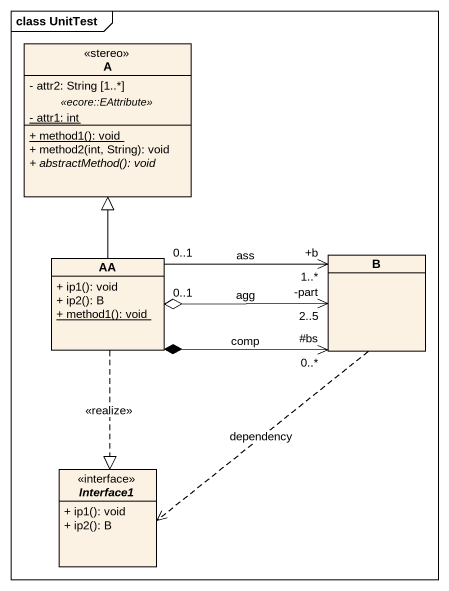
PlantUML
@startuml
mainframe class UnitTest
hide circle
hide empty members
skinparam classAttributeIconSize 0
class A <<stereo>> {
  - attr2: String [1..*]
  .. <<ecore::EAttribute>> ..
  {static} - attr1: int
  --
  {static} + method1(): void
  + method2(int, String): void
  {abstract} + abstractMethod(): void
}
class AA {
  + ip1(): void
  + ip2(): B
  {static} + method1(): void
}
class B
interface Interface1 <<interface>> {
  + ip1(): void
  + ip2(): B
}
AA -up-|> A
AA "0..1" o-right-> "-part\n2..5" B : agg
AA "0..1" -right-> "+b\n1..*" B : ass
AA ..|> Interface1 : <<realize>>
B "#bs\n0..*" <-left-* AA : comp
B ..> Interface1 : dependency
@enduml
